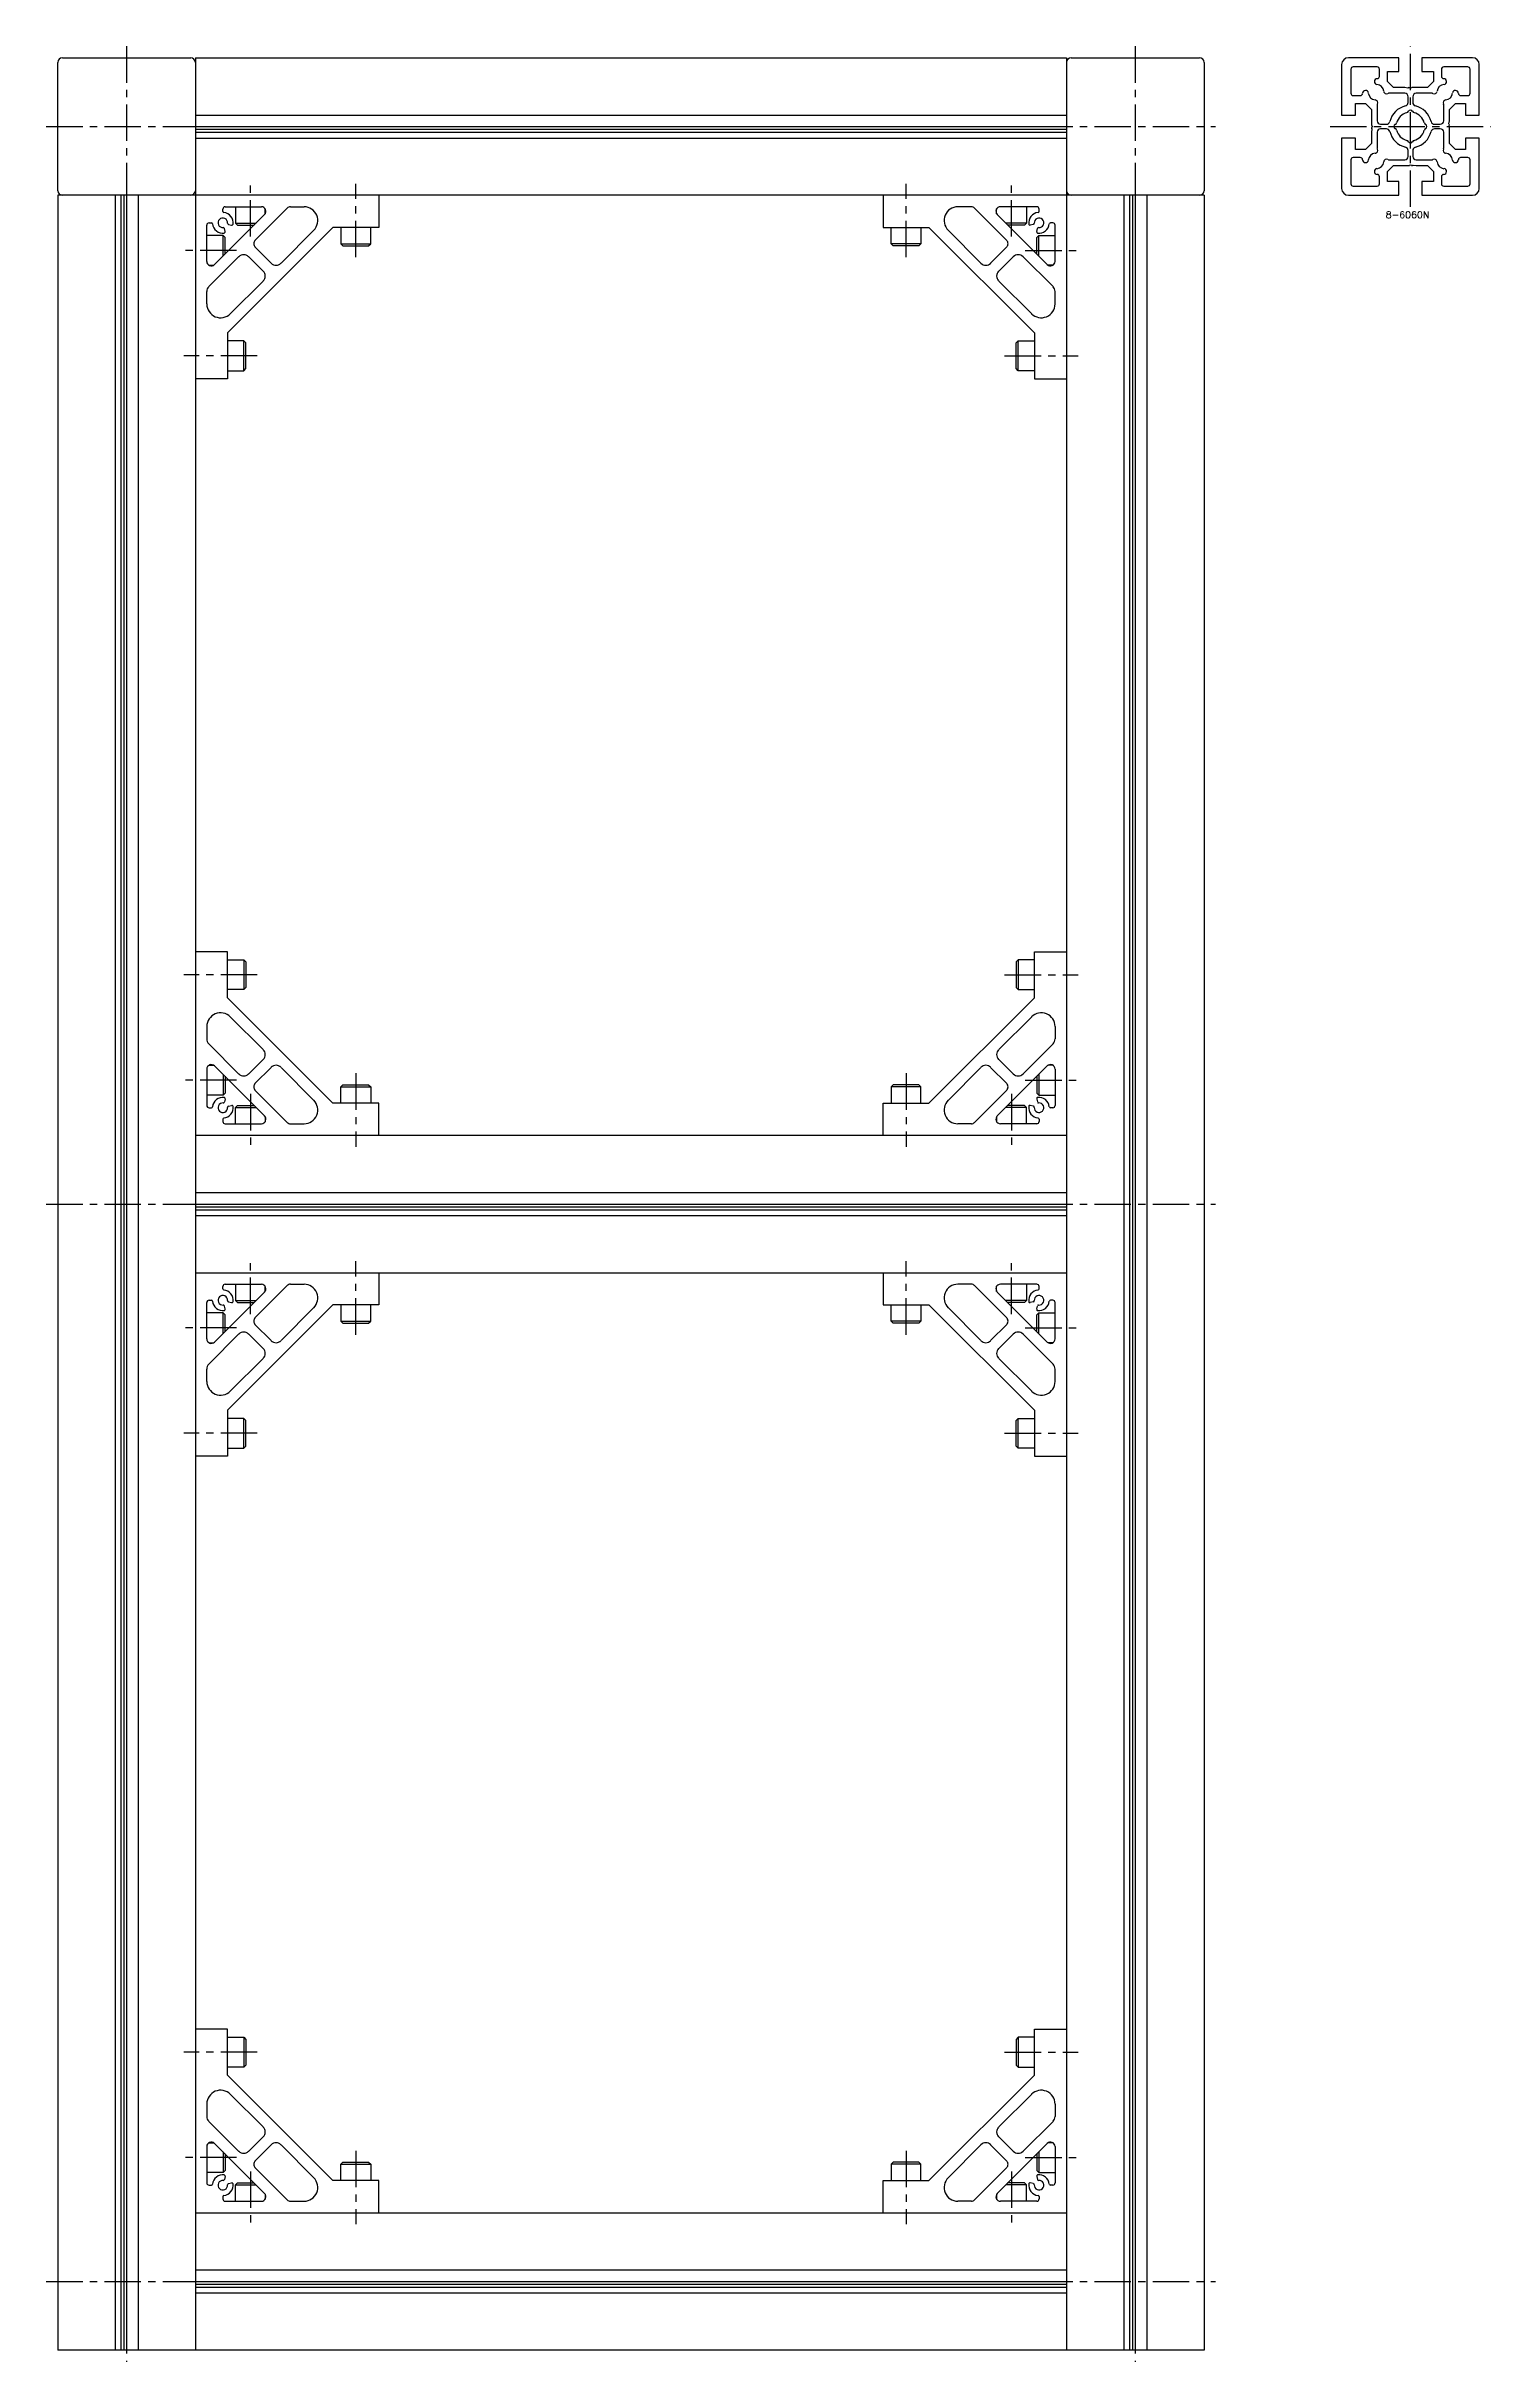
# Model space of a CAD drawing. Extents: x -5 to 1191, y -8 to 1575.
# Drawn here: x 561 to 1191, y 5 to 1015 of the extents above; entities that cross this region are included whole.
import ezdxf

# ---------------------------------------------------------------- set-up
doc = ezdxf.new("R2010")
doc.units = 0
doc.header["$LTSCALE"] = 0.5
doc.linetypes.add('CENTER', pattern=[50.8, 31.75, -6.35, 6.35, -6.35])
for name, color, linetype in [('MSM_CENTER', 1, 'CENTER'), ('MSM_CONTINUOUS', 7, 'CONTINUOUS'), ('MSM_PART_NUMBER', 7, 'CONTINUOUS')]:
    doc.layers.add(name, color=color, linetype=linetype)
doc.styles.get("Standard").update_dxf_attribs({"font": 'txt.shx', "height": 3, "bigfont": 'bigfont.shx'})

# ---------------------------------------------------------------- blocks, each defined once
blk = doc.blocks.new('*U10')
at = {"layer": 'MSM_PART_NUMBER'}
blk.add_text('8-6060N', height=3, dxfattribs=at).set_placement((1145.2, 940))

msp = doc.modelspace()

# ---------------------------------------------------------------- linework, layer by layer
at = {"layer": 'MSM_CENTER'}
for p, q in [((596, 1015), (596, 5)), ((1036, 1015), (1036, 5)), ((1156, 945), (1156, 1015)), ((561, 980), (1071, 980)), ((1121, 980), (1191, 980)), ((650, 932), (650, 955)), ((696, 923), (696, 955)), ((936, 923), (936, 955)), ((982, 932), (982, 955)), ((644, 926), (621, 926)), ((988, 926), (1011, 926)), ((653, 880), (621, 880)), ((979, 880), (1011, 880)), ((653, 610), (621, 610)), ((979, 610), (1011, 610)), ((696, 567), (696, 535)), ((936, 567), (936, 535)), ((644, 564), (621, 564)), ((650, 558), (650, 535)), ((982, 558), (982, 535)), ((988, 564), (1011, 564)), ((561, 510), (1071, 510)), ((650, 462), (650, 485)), ((696, 453), (696, 485)), ((936, 453), (936, 485)), ((982, 462), (982, 485)), ((644, 456), (621, 456)), ((988, 456), (1011, 456)), ((653, 410), (621, 410)), ((979, 410), (1011, 410)), ((653, 140), (621, 140)), ((979, 140), (1011, 140)), ((644, 94), (621, 94)), ((696, 97), (696, 65)), ((936, 97), (936, 65)), ((988, 94), (1011, 94)), ((650, 88), (650, 65)), ((982, 88), (982, 65)), ((561, 40), (1071, 40))]:
    msp.add_line(p, q, dxfattribs=at)
at = {"layer": 'MSM_CONTINUOUS'}
for p, q in [((568, 1010), (624, 1010)), ((626, 1010), (626, 10)), ((626, 1010), (1006, 1010)), ((1006, 1010), (1006, 10)), ((1008, 1010), (1064, 1010)), ((1151, 1010), (1129, 1010)), ((1151, 1004), (1151, 1010)), ((1183, 1010), (1161, 1010)), ((1161, 1010), (1161, 1004)), ((566, 952), (566, 1008)), ((1066, 1008), (1066, 952)), ((1126, 1007), (1126, 985)), ((1130, 1005), (1130, 994.5)), ((1141.5, 1006), (1131, 1006)), ((1142.5, 1001.9), (1142.5, 1005)), ((1146, 999.6), (1146, 1004)), ((1146, 1004), (1151, 1004)), ((1161, 1004), (1166, 1004)), ((1166, 1004), (1166, 999.6)), ((1169.5, 1005), (1169.5, 1001.9)), ((1181, 1006), (1170.5, 1006)), ((1182, 994.5), (1182, 1005)), ((1186, 985), (1186, 1007)), ((1131, 993.5), (1134.1, 993.5)), ((1132, 985), (1132, 990)), ((1132, 990), (1136.4, 990)), ((1136.4, 990), (1139, 987.4)), ((1148.6, 997), (1146, 999.6)), ((1153.5, 994.5), (1146.5, 994.5)), ((1153.5, 997), (1148.6, 997)), ((1154.8, 996.8), (1153.5, 997)), ((1155.1, 996.9), (1154.8, 996.8)), ((1155, 990.5), (1155, 993)), ((1156, 996.7), (1155.6, 996.9)), ((1156.4, 996.9), (1156, 996.7)), ((1163.4, 997), (1156.7, 997)), ((1157, 993), (1157, 990.5)), ((1165.5, 994.5), (1158.5, 994.5)), ((1166, 999.6), (1163.4, 997)), ((1173, 987.4), (1175.6, 990)), ((1175.6, 990), (1180, 990)), ((1177.9, 993.5), (1181, 993.5)), ((1180, 990), (1180, 985)), ((626, 985), (1006, 985)), ((626, 980), (1006, 980)), ((1126, 985), (1132, 985)), ((1139, 987.4), (1139, 980.7)), ((1139.1, 980.4), (1139.3, 980)), ((1139.3, 980), (1139.1, 979.6)), ((1141.5, 989.5), (1141.5, 982.5)), ((1143, 981), (1145.5, 981)), ((1166.5, 981), (1169, 981)), ((1170.5, 982.5), (1170.5, 989.5)), ((1172.7, 980), (1172.9, 980.4)), ((1172.9, 979.6), (1172.7, 980)), ((1172.8, 981.2), (1173, 982.5)), ((1172.9, 980.9), (1172.8, 981.2)), ((1173, 982.5), (1173, 987.4)), ((1180, 985), (1186, 985)), ((626, 978.8), (1006, 978.8)), ((626, 977.5), (1006, 977.5)), ((626, 975), (1006, 975)), ((1132, 975), (1126, 975)), ((1126, 975), (1126, 953)), ((1132, 970), (1132, 975)), ((1136.4, 970), (1132, 970)), ((1139, 972.6), (1136.4, 970)), ((1139.2, 978.8), (1139, 977.5)), ((1139, 977.5), (1139, 972.6)), ((1139.1, 979.1), (1139.2, 978.8)), ((1141.5, 977.5), (1141.5, 970.5)), ((1145.5, 979), (1143, 979)), ((1169, 979), (1166.5, 979)), ((1170.5, 970.5), (1170.5, 977.5)), ((1173, 972.6), (1173, 979.3)), ((1175.6, 970), (1173, 972.6)), ((1180, 970), (1175.6, 970)), ((1186, 975), (1180, 975)), ((1180, 975), (1180, 970)), ((1186, 953), (1186, 975)), ((1130, 965.5), (1130, 955)), ((1134.1, 966.5), (1131, 966.5)), ((1146, 960.4), (1148.6, 963)), ((1146, 956), (1146, 960.4)), ((1146.5, 965.5), (1153.5, 965.5)), ((1148.6, 963), (1155.3, 963)), ((1155, 967), (1155, 969.5)), ((1155.6, 963.1), (1156, 963.3)), ((1156, 963.3), (1156.4, 963.1)), ((1156.9, 963.1), (1157.2, 963.2)), ((1157, 969.5), (1157, 967)), ((1157.2, 963.2), (1158.5, 963)), ((1158.5, 965.5), (1165.5, 965.5)), ((1158.5, 963), (1163.4, 963)), ((1163.4, 963), (1166, 960.4)), ((1166, 960.4), (1166, 956)), ((1181, 966.5), (1177.9, 966.5)), ((1182, 955), (1182, 965.5)), ((1066, 950), (566, 950)), ((566, 950), (566, 10)), ((591, 950), (591, 10)), ((593.5, 950), (593.5, 10)), ((594.8, 950), (594.8, 10)), ((596, 950), (596, 10)), ((601, 950), (601, 10)), ((706, 950), (706, 936)), ((926, 950), (926, 936)), ((1031, 950), (1031, 10)), ((1033.5, 950), (1033.5, 10)), ((1034.8, 950), (1034.8, 10)), ((1036, 950), (1036, 10)), ((1041, 950), (1041, 10)), ((1066, 950), (1066, 10)), ((1129, 950), (1151, 950)), ((1131, 954), (1141.5, 954)), ((1142.5, 955), (1142.5, 958.1)), ((1151, 956), (1146, 956)), ((1151, 950), (1151, 956)), ((1166, 956), (1161, 956)), ((1161, 956), (1161, 950)), ((1161, 950), (1183, 950)), ((1169.5, 958.1), (1169.5, 955)), ((1170.5, 954), (1181, 954)), ((656.2, 941.6), (634.4, 919.8)), ((638, 943), (638, 944)), ((639, 945), (654.8, 945)), ((643.5, 945), (643.5, 937.9)), ((652, 930.3), (666.1, 944.4)), ((656.5, 941.9), (656.5, 944.1)), ((667.5, 945), (673.4, 945)), ((964.5, 945), (958.6, 945)), ((980, 930.3), (965.9, 944.4)), ((975.5, 941.9), (975.5, 944.1)), ((975.8, 941.6), (997.6, 919.8)), ((993, 945), (977.2, 945)), ((988.5, 945), (988.5, 937.9)), ((994, 943), (994, 944)), ((631, 921.2), (631, 937)), ((638.1, 932.5), (631, 932.5)), ((632, 938), (633, 938)), ((639, 931.6), (638.1, 932.5)), ((638.1, 923.5), (638.1, 932.5)), ((639, 934.2), (638.7, 935.5)), ((639, 924.3), (639, 931.6)), ((686, 936), (640, 890)), ((640.5, 937.3), (641.8, 937)), ((643.5, 937.9), (644.4, 937)), ((643.5, 937.9), (652.5, 937.9)), ((644.4, 937), (651.7, 937)), ((677.7, 934.8), (663.4, 920.4)), ((706, 936), (686, 936)), ((689.5, 936), (689.5, 928.9)), ((702.5, 928.9), (702.5, 936)), ((926, 936), (946, 936)), ((929.5, 928.9), (929.5, 936)), ((942.5, 936), (942.5, 928.9)), ((946, 936), (992, 890)), ((954.3, 934.8), (968.6, 920.4)), ((988.5, 937.9), (979.5, 937.9)), ((987.6, 937), (980.3, 937)), ((988.5, 937.9), (987.6, 937)), ((991.5, 937.3), (990.2, 937)), ((993, 934.2), (993.3, 935.5)), ((993, 931.6), (993.9, 932.5)), ((993, 924.3), (993, 931.6)), ((993.9, 932.5), (1001, 932.5)), ((993.9, 923.5), (993.9, 932.5)), ((1000, 938), (999, 938)), ((1001, 921.2), (1001, 937)), ((631.9, 910.2), (645, 923.3)), ((631.9, 919.5), (634.1, 919.5)), ((649.2, 923.3), (655.6, 916.9)), ((659.1, 920.4), (652, 927.5)), ((689.5, 928.9), (690.4, 928)), ((689.5, 928.9), (702.5, 928.9)), ((690.4, 928), (701.6, 928)), ((701.6, 928), (702.5, 928.9)), ((930.4, 928), (929.5, 928.9)), ((942.5, 928.9), (929.5, 928.9)), ((941.6, 928), (930.4, 928)), ((942.5, 928.9), (941.6, 928)), ((972.9, 920.4), (980, 927.5)), ((982.8, 923.3), (976.4, 916.9)), ((1000.1, 910.2), (987, 923.3)), ((1000.1, 919.5), (997.9, 919.5)), ((655.6, 912.6), (641.2, 898.3)), ((976.4, 912.6), (990.8, 898.3)), ((631, 902.6), (631, 908)), ((1001, 902.6), (1001, 908)), ((640, 890), (640, 870)), ((992, 890), (992, 870)), ((647.1, 886.5), (640, 886.5)), ((648, 885.6), (647.1, 886.5)), ((647.1, 873.5), (647.1, 886.5)), ((648, 874.4), (648, 885.6)), ((984, 885.6), (984.9, 886.5)), ((984, 874.4), (984, 885.6)), ((984.9, 886.5), (992, 886.5)), ((984.9, 873.5), (984.9, 886.5)), ((640, 870), (626, 870)), ((640, 873.5), (647.1, 873.5)), ((647.1, 873.5), (648, 874.4)), ((984.9, 873.5), (984, 874.4)), ((992, 873.5), (984.9, 873.5)), ((992, 870), (1006, 870)), ((640, 620), (626, 620)), ((640, 600), (640, 620)), ((640, 616.5), (647.1, 616.5)), ((647.1, 616.5), (648, 615.6)), ((647.1, 616.5), (647.1, 603.5)), ((984.9, 616.5), (984, 615.6)), ((992, 616.5), (984.9, 616.5)), ((984.9, 616.5), (984.9, 603.5)), ((992, 620), (1006, 620)), ((992, 600), (992, 620)), ((648, 615.6), (648, 604.4)), ((984, 615.6), (984, 604.4)), ((647.1, 603.5), (640, 603.5)), ((686, 554), (640, 600)), ((648, 604.4), (647.1, 603.5)), ((946, 554), (992, 600)), ((984, 604.4), (984.9, 603.5)), ((984.9, 603.5), (992, 603.5)), ((631, 587.4), (631, 582)), ((655.6, 577.4), (641.2, 591.7)), ((976.4, 577.4), (990.8, 591.7)), ((1001, 587.4), (1001, 582)), ((631.9, 579.8), (645, 566.7)), ((1000.1, 579.8), (987, 566.7)), ((631, 568.8), (631, 553)), ((631.9, 570.5), (634.1, 570.5)), ((656.2, 548.4), (634.4, 570.2)), ((638.1, 566.5), (638.1, 557.5)), ((639, 565.7), (639, 558.4)), ((649.2, 566.7), (655.6, 573.1)), ((659.1, 569.6), (652, 562.5)), ((677.7, 555.2), (663.4, 569.6)), ((954.3, 555.2), (968.6, 569.6)), ((972.9, 569.6), (980, 562.5)), ((975.8, 548.4), (997.6, 570.2)), ((982.8, 566.7), (976.4, 573.1)), ((993, 565.7), (993, 558.4)), ((993.9, 566.5), (993.9, 557.5)), ((1000.1, 570.5), (997.9, 570.5)), ((1001, 568.8), (1001, 553)), ((638.1, 557.5), (631, 557.5)), ((639, 558.4), (638.1, 557.5)), ((639, 555.8), (638.7, 554.5)), ((652, 559.7), (666.1, 545.6)), ((689.5, 561.1), (690.4, 562)), ((689.5, 554), (689.5, 561.1)), ((689.5, 561.1), (702.5, 561.1)), ((690.4, 562), (701.6, 562)), ((701.6, 562), (702.5, 561.1)), ((702.5, 561.1), (702.5, 554)), ((930.4, 562), (929.5, 561.1)), ((929.5, 561.1), (929.5, 554)), ((942.5, 561.1), (929.5, 561.1)), ((941.6, 562), (930.4, 562)), ((942.5, 561.1), (941.6, 562)), ((942.5, 554), (942.5, 561.1)), ((980, 559.7), (965.9, 545.6)), ((993, 558.4), (993.9, 557.5)), ((993, 555.8), (993.3, 554.5)), ((993.9, 557.5), (1001, 557.5)), ((632, 552), (633, 552)), ((638, 547), (638, 546)), ((640.5, 552.7), (641.8, 553)), ((643.5, 552.1), (644.4, 553)), ((643.5, 545), (643.5, 552.1)), ((643.5, 552.1), (652.5, 552.1)), ((644.4, 553), (651.7, 553)), ((656.5, 548.1), (656.5, 545.9)), ((706, 554), (686, 554)), ((706, 540), (706, 554)), ((926, 554), (946, 554)), ((926, 540), (926, 554)), ((975.5, 548.1), (975.5, 545.9)), ((988.5, 552.1), (979.5, 552.1)), ((987.6, 553), (980.3, 553)), ((988.5, 552.1), (987.6, 553)), ((988.5, 545), (988.5, 552.1)), ((991.5, 552.7), (990.2, 553)), ((994, 547), (994, 546)), ((1000, 552), (999, 552)), ((626, 540), (1006, 540)), ((639, 545), (654.8, 545)), ((667.5, 545), (673.4, 545)), ((964.5, 545), (958.6, 545)), ((993, 545), (977.2, 545)), ((626, 515), (1006, 515)), ((626, 510), (1006, 510)), ((626, 508.8), (1006, 508.8)), ((626, 507.5), (1006, 507.5)), ((626, 505), (1006, 505)), ((626, 480), (1006, 480)), ((639, 475), (654.8, 475)), ((643.5, 475), (643.5, 467.9)), ((667.5, 475), (673.4, 475)), ((706, 480), (706, 466)), ((926, 480), (926, 466)), ((964.5, 475), (958.6, 475)), ((993, 475), (977.2, 475)), ((988.5, 475), (988.5, 467.9)), ((631, 451.2), (631, 467)), ((632, 468), (633, 468)), ((656.2, 471.6), (634.4, 449.8)), ((638, 473), (638, 474)), ((639, 464.2), (638.7, 465.5)), ((686, 466), (640, 420)), ((640.5, 467.3), (641.8, 467)), ((643.5, 467.9), (644.4, 467)), ((643.5, 467.9), (652.5, 467.9)), ((644.4, 467), (651.7, 467)), ((652, 460.3), (666.1, 474.4)), ((656.5, 471.9), (656.5, 474.1)), ((677.7, 464.8), (663.4, 450.4)), ((706, 466), (686, 466)), ((689.5, 466), (689.5, 458.9)), ((702.5, 458.9), (702.5, 466)), ((926, 466), (946, 466)), ((929.5, 458.9), (929.5, 466)), ((942.5, 466), (942.5, 458.9)), ((946, 466), (992, 420)), ((954.3, 464.8), (968.6, 450.4)), ((980, 460.3), (965.9, 474.4)), ((975.5, 471.9), (975.5, 474.1)), ((975.8, 471.6), (997.6, 449.8)), ((988.5, 467.9), (979.5, 467.9)), ((987.6, 467), (980.3, 467)), ((988.5, 467.9), (987.6, 467)), ((991.5, 467.3), (990.2, 467)), ((993, 464.2), (993.3, 465.5)), ((994, 473), (994, 474)), ((1000, 468), (999, 468)), ((1001, 451.2), (1001, 467)), ((638.1, 462.5), (631, 462.5)), ((639, 461.6), (638.1, 462.5)), ((638.1, 453.5), (638.1, 462.5)), ((639, 454.3), (639, 461.6)), ((659.1, 450.4), (652, 457.5)), ((689.5, 458.9), (690.4, 458)), ((689.5, 458.9), (702.5, 458.9)), ((690.4, 458), (701.6, 458)), ((701.6, 458), (702.5, 458.9)), ((930.4, 458), (929.5, 458.9)), ((942.5, 458.9), (929.5, 458.9)), ((941.6, 458), (930.4, 458)), ((942.5, 458.9), (941.6, 458)), ((972.9, 450.4), (980, 457.5)), ((993, 461.6), (993.9, 462.5)), ((993, 454.3), (993, 461.6)), ((993.9, 462.5), (1001, 462.5)), ((993.9, 453.5), (993.9, 462.5)), ((631.9, 440.2), (645, 453.3)), ((631.9, 449.5), (634.1, 449.5)), ((649.2, 453.3), (655.6, 446.9)), ((982.8, 453.3), (976.4, 446.9)), ((1000.1, 440.2), (987, 453.3)), ((1000.1, 449.5), (997.9, 449.5)), ((631, 432.6), (631, 438)), ((655.6, 442.6), (641.2, 428.3)), ((976.4, 442.6), (990.8, 428.3)), ((1001, 432.6), (1001, 438)), ((640, 420), (640, 400)), ((647.1, 416.5), (640, 416.5)), ((648, 415.6), (647.1, 416.5)), ((647.1, 403.5), (647.1, 416.5)), ((648, 404.4), (648, 415.6)), ((984, 415.6), (984.9, 416.5)), ((984, 404.4), (984, 415.6)), ((984.9, 416.5), (992, 416.5)), ((984.9, 403.5), (984.9, 416.5)), ((992, 420), (992, 400)), ((647.1, 403.5), (648, 404.4)), ((984.9, 403.5), (984, 404.4)), ((640, 400), (626, 400)), ((640, 403.5), (647.1, 403.5)), ((992, 403.5), (984.9, 403.5)), ((992, 400), (1006, 400)), ((640, 150), (626, 150)), ((640, 130), (640, 150)), ((640, 146.5), (647.1, 146.5)), ((647.1, 146.5), (648, 145.6)), ((647.1, 146.5), (647.1, 133.5)), ((648, 145.6), (648, 134.4)), ((984.9, 146.5), (984, 145.6)), ((984, 145.6), (984, 134.4)), ((992, 146.5), (984.9, 146.5)), ((984.9, 146.5), (984.9, 133.5)), ((992, 150), (1006, 150)), ((992, 130), (992, 150)), ((647.1, 133.5), (640, 133.5)), ((648, 134.4), (647.1, 133.5)), ((984, 134.4), (984.9, 133.5)), ((984.9, 133.5), (992, 133.5)), ((686, 84), (640, 130)), ((655.6, 107.4), (641.2, 121.7)), ((946, 84), (992, 130)), ((976.4, 107.4), (990.8, 121.7)), ((631, 117.4), (631, 112)), ((1001, 117.4), (1001, 112)), ((631.9, 109.8), (645, 96.7)), ((649.2, 96.7), (655.6, 103.1)), ((982.8, 96.7), (976.4, 103.1)), ((1000.1, 109.8), (987, 96.7)), ((631, 98.8), (631, 83)), ((631.9, 100.5), (634.1, 100.5)), ((656.2, 78.4), (634.4, 100.2)), ((638.1, 96.5), (638.1, 87.5)), ((639, 95.7), (639, 88.4)), ((659.1, 99.6), (652, 92.5)), ((677.7, 85.2), (663.4, 99.6)), ((689.5, 91.1), (690.4, 92)), ((689.5, 84), (689.5, 91.1)), ((689.5, 91.1), (702.5, 91.1)), ((690.4, 92), (701.6, 92)), ((701.6, 92), (702.5, 91.1)), ((702.5, 91.1), (702.5, 84)), ((930.4, 92), (929.5, 91.1)), ((929.5, 91.1), (929.5, 84)), ((942.5, 91.1), (929.5, 91.1)), ((941.6, 92), (930.4, 92)), ((942.5, 91.1), (941.6, 92)), ((942.5, 84), (942.5, 91.1)), ((954.3, 85.2), (968.6, 99.6)), ((972.9, 99.6), (980, 92.5)), ((975.8, 78.4), (997.6, 100.2)), ((993, 95.7), (993, 88.4)), ((993.9, 96.5), (993.9, 87.5)), ((1000.1, 100.5), (997.9, 100.5)), ((1001, 98.8), (1001, 83)), ((638.1, 87.5), (631, 87.5)), ((632, 82), (633, 82)), ((639, 88.4), (638.1, 87.5)), ((639, 85.8), (638.7, 84.5)), ((640.5, 82.7), (641.8, 83)), ((643.5, 82.1), (644.4, 83)), ((643.5, 75), (643.5, 82.1)), ((643.5, 82.1), (652.5, 82.1)), ((644.4, 83), (651.7, 83)), ((652, 89.7), (666.1, 75.6)), ((706, 84), (686, 84)), ((706, 70), (706, 84)), ((926, 84), (946, 84)), ((926, 70), (926, 84)), ((980, 89.7), (965.9, 75.6)), ((988.5, 82.1), (979.5, 82.1)), ((987.6, 83), (980.3, 83)), ((988.5, 82.1), (987.6, 83)), ((988.5, 75), (988.5, 82.1)), ((991.5, 82.7), (990.2, 83)), ((993, 88.4), (993.9, 87.5)), ((993, 85.8), (993.3, 84.5)), ((993.9, 87.5), (1001, 87.5)), ((1000, 82), (999, 82)), ((638, 77), (638, 76)), ((639, 75), (654.8, 75)), ((656.5, 78.1), (656.5, 75.9)), ((667.5, 75), (673.4, 75)), ((964.5, 75), (958.6, 75)), ((975.5, 78.1), (975.5, 75.9)), ((993, 75), (977.2, 75)), ((994, 77), (994, 76)), ((626, 70), (1006, 70)), ((626, 45), (1006, 45)), ((626, 40), (1006, 40)), ((626, 38.8), (1006, 38.8)), ((626, 37.5), (1006, 37.5)), ((626, 35), (1006, 35)), ((1066, 10), (566, 10))]:
    msp.add_line(p, q, dxfattribs=at)
for centre, radius, start, end in [((624, 1008), 2, 0, 90), ((568, 1008), 2, 90, 180), ((1008, 1008), 2, 90, 180), ((1064, 1008), 2, 0, 90), ((1129, 1007), 3, 90, 180), ((1131, 1005), 1, 90, 180), ((1141.5, 999.6), 1.25, 91.0186, 263.3475), ((1141.5, 1005), 1, 0, 90), ((1141.5, 1001.9), 1, 271.0186, 0), ((1170.5, 1005), 1, 90, 180), ((1170.5, 1001.9), 1, 180, 268.9814), ((1170.5, 999.6), 1.25, 276.6525, 88.9814), ((1181, 1005), 1, 0, 90), ((1183, 1007), 3, 0, 90), ((1131, 994.5), 1, 180, 270), ((1134.1, 994.5), 1, 270, 358.9814), ((1136.4, 994.5), 1.25, 6.6525, 178.9814), ((1141, 995), 3.4, 186.6525, 263.3475), ((1140.5, 990.4), 1.25, 331.6424, 83.3475), ((1141, 995), 3.4, 6.6525, 83.3475), ((1145.6, 995.5), 1.25, 186.6525, 298.3576), ((1146.5, 994), 0.5, 90, 118.3576), ((1153.5, 993), 1.5, 0, 90), ((1153.5, 990.5), 1.5, 283.4477, 0), ((1155.3, 996.5), 0.5, 60, 120), ((1156.7, 996.5), 0.5, 90, 120), ((1158.5, 993), 1.5, 90, 180), ((1158.5, 990.5), 1.5, 180, 256.5523), ((1165.5, 994), 0.5, 61.6424, 90), ((1166.4, 995.5), 1.25, 241.6424, 353.3475), ((1171, 995), 3.4, 96.6525, 173.3475), ((1171.5, 990.4), 1.25, 96.6525, 208.3576), ((1171, 995), 3.4, 276.6525, 353.3475), ((1175.6, 994.5), 1.25, 1.0186, 173.3475), ((1177.9, 994.5), 1, 181.0186, 270), ((1181, 994.5), 1, 270, 0), ((1139.5, 980.7), 0.5, 180, 210), ((1142, 989.5), 0.5, 151.6424, 180), ((1143, 982.5), 1.5, 180, 270), ((1145.5, 982.5), 1.5, 270, 346.5523), ((1156, 980), 9.25, 103.4477, 166.5523), ((1149.7, 980), 1, 111.605, 248.395), ((1149, 981.8), 0.95, 291.605, 345.4156), ((1156, 980), 6.25, 104.5844, 165.4156), ((1154.2, 987), 0.95, 284.5844, 338.395), ((1156, 986.2), 1, 21.605, 158.395), ((1157.8, 987), 0.95, 201.605, 255.4156), ((1156, 980), 6.25, 14.5844, 75.4156), ((1156, 980), 9.25, 13.4477, 76.5523), ((1163, 981.8), 0.95, 194.5844, 248.395), ((1162.2, 980), 1, 291.605, 68.395), ((1166.5, 982.5), 1.5, 193.4477, 270), ((1169, 982.5), 1.5, 270, 0), ((1170, 989.5), 0.5, 0, 28.3576), ((1172.5, 980.7), 0.5, 330, 30), ((1139.5, 979.3), 0.5, 150, 210), ((1140.5, 969.6), 1.25, 276.6525, 28.3576), ((1143, 977.5), 1.5, 90, 180), ((1142, 970.5), 0.5, 180, 208.3576), ((1145.5, 977.5), 1.5, 13.4477, 90), ((1156, 980), 9.25, 193.4477, 256.5523), ((1149, 978.2), 0.95, 14.5844, 68.395), ((1156, 980), 6.25, 194.5844, 255.4156), ((1153.5, 969.5), 1.5, 0, 76.5523), ((1154.2, 973), 0.95, 21.605, 75.4156), ((1156, 973.8), 1, 201.605, 338.395), ((1157.8, 973), 0.95, 104.5844, 158.395), ((1158.5, 969.5), 1.5, 103.4477, 180), ((1156, 980), 6.25, 284.5844, 345.4156), ((1156, 980), 9.25, 283.4477, 346.5523), ((1163, 978.2), 0.95, 111.605, 165.4156), ((1166.5, 977.5), 1.5, 90, 166.5523), ((1169, 977.5), 1.5, 0, 90), ((1171.5, 969.6), 1.25, 151.6424, 263.3475), ((1170, 970.5), 0.5, 331.6424, 0), ((1172.5, 979.3), 0.5, 0, 30), ((1131, 965.5), 1, 90, 180), ((1134.1, 965.5), 1, 1.0186, 90), ((1136.4, 965.5), 1.25, 181.0186, 353.3475), ((1141, 965), 3.4, 96.6525, 173.3475), ((1141.5, 960.4), 1.25, 96.6525, 268.9814), ((1141, 965), 3.4, 276.6525, 353.3475), ((1145.6, 964.5), 1.25, 61.6424, 173.3475), ((1146.5, 966), 0.5, 241.6424, 270), ((1153.5, 967), 1.5, 270, 0), ((1155.3, 963.5), 0.5, 270, 300), ((1156.7, 963.5), 0.5, 240, 300), ((1158.5, 967), 1.5, 180, 270), ((1165.5, 966), 0.5, 270, 298.3576), ((1166.4, 964.5), 1.25, 6.6525, 118.3576), ((1171, 965), 3.4, 186.6525, 263.3475), ((1170.5, 960.4), 1.25, 271.0186, 83.3475), ((1171, 965), 3.4, 6.6525, 83.3475), ((1175.6, 965.5), 1.25, 186.6525, 358.9814), ((1177.9, 965.5), 1, 90, 178.9814), ((1181, 965.5), 1, 0, 90), ((568, 952), 2, 180, 270), ((624, 952), 2, 270, 0), ((1008, 952), 2, 180, 270), ((1064, 952), 2, 270, 0), ((1129, 953), 3, 180, 270), ((1131, 955), 1, 180, 270), ((1141.5, 958.1), 1, 0, 88.9814), ((1141.5, 955), 1, 270, 0), ((1170.5, 958.1), 1, 91.0186, 180), ((1170.5, 955), 1, 180, 270), ((1181, 955), 1, 270, 0), ((1183, 953), 3, 270, 0), ((638, 938), 2.1, 356.0869, 273.913), ((639, 944), 1, 90, 180), ((638.5, 943), 0.5, 180, 264.2608), ((638, 938), 4.5, 352.1798, 84.2608), ((654.8, 943), 2, 315, 90), ((667.5, 943), 2, 90, 135), ((673.4, 939), 6, 315, 90), ((958.6, 939), 6, 90, 225), ((964.5, 943), 2, 45, 90), ((977.2, 943), 2, 90, 225), ((994, 938), 4.5, 95.7392, 187.8202), ((994, 938), 2.1, 266.087, 183.9131), ((993, 944), 1, 0, 90), ((993.5, 943), 0.5, 275.7392, 0), ((632, 937), 1, 90, 180), ((633, 937.5), 0.5, 5.7392, 90), ((638, 938), 4.5, 185.7392, 277.819), ((638.2, 935.4), 0.5, 14.9983, 93.9131), ((638.5, 934), 0.5, 277.819, 14.9983), ((640.6, 937.8), 0.5, 176.0869, 254.9983), ((642, 937.5), 0.5, 254.9983, 352.1798), ((653.5, 928.9), 2, 135, 225.0003), ((978.5, 928.9), 2, 314.9997, 45), ((990, 937.5), 0.5, 187.8202, 285.0017), ((991.4, 937.8), 0.5, 285.0017, 3.9131), ((993.5, 934), 0.5, 165.0017, 262.181), ((993.8, 935.4), 0.5, 86.0869, 165.0017), ((994, 938), 4.5, 262.181, 354.2608), ((999, 937.5), 0.5, 90, 174.2608), ((1000, 937), 1, 0, 90), ((633, 921.2), 2, 180, 315), ((647.1, 921.1), 3, 45.0003, 135), ((661.2, 922.5), 3, 225.0003, 315), ((970.8, 922.5), 3, 225, 314.9997), ((984.9, 921.1), 3, 45, 134.9997), ((999, 921.2), 2, 225, 0), ((634, 908), 3, 135, 180), ((653.5, 914.8), 3, 315, 45.0003), ((978.5, 914.8), 3, 134.9997, 225), ((998, 908), 3, 0, 45), ((637, 902.6), 6, 180, 315), ((995, 902.6), 6, 225, 0), ((637, 587.4), 6, 45, 180), ((995, 587.4), 6, 0, 135), ((634, 582), 3, 180, 225), ((653.5, 575.2), 3, 314.9997, 45), ((978.5, 575.2), 3, 135, 225.0003), ((998, 582), 3, 315, 360), ((633, 568.8), 2, 45, 180), ((647.1, 568.9), 3, 225, 314.9997), ((661.2, 567.5), 3, 45, 134.9997), ((970.8, 567.5), 3, 45.0003, 135), ((984.9, 568.9), 3, 225.0003, 315), ((999, 568.8), 2, 0, 135), ((638, 552), 4.5, 82.181, 174.2608), ((638.5, 556), 0.5, 345.0017, 82.181), ((653.5, 561.1), 2, 134.9997, 225), ((978.5, 561.1), 2, 315, 45.0003), ((993.5, 556), 0.5, 97.819, 194.9983), ((994, 552), 4.5, 5.7392, 97.819), ((632, 553), 1, 180, 270), ((633, 552.5), 0.5, 270, 354.2608), ((638, 552), 2.1, 86.087, 3.9131), ((638.5, 547), 0.5, 95.7392, 180), ((639, 546), 1, 180, 270), ((638.2, 554.6), 0.5, 266.0869, 345.0017), ((638, 552), 4.5, 275.7392, 7.8202), ((640.6, 552.2), 0.5, 105.0017, 183.9131), ((642, 552.5), 0.5, 7.8202, 105.0017), ((654.8, 547), 2, 270, 45), ((667.5, 547), 2, 225, 270), ((673.4, 551), 6, 270, 45), ((958.6, 551), 6, 135, 270), ((964.5, 547), 2, 270, 315), ((977.2, 547), 2, 135, 270), ((990, 552.5), 0.5, 74.9983, 172.1798), ((994, 552), 4.5, 172.1798, 264.2608), ((991.4, 552.2), 0.5, 356.0869, 74.9983), ((994, 552), 2.1, 176.0869, 93.913), ((993, 546), 1, 270, 0), ((993.8, 554.6), 0.5, 194.9983, 273.9131), ((993.5, 547), 0.5, 0, 84.2608), ((999, 552.5), 0.5, 185.7392, 270), ((1000, 553), 1, 270, 0), ((639, 474), 1, 90, 180), ((654.8, 473), 2, 315, 90), ((667.5, 473), 2, 90, 135), ((673.4, 469), 6, 315, 90), ((958.6, 469), 6, 90, 225), ((964.5, 473), 2, 45, 90), ((977.2, 473), 2, 90, 225), ((993, 474), 1, 0, 90), ((632, 467), 1, 90, 180), ((633, 467.5), 0.5, 5.7392, 90), ((638, 468), 4.5, 185.7392, 277.819), ((638, 468), 2.1, 356.0869, 273.913), ((638.5, 473), 0.5, 180, 264.2608), ((638.2, 465.4), 0.5, 14.9983, 93.9131), ((638, 468), 4.5, 352.1798, 84.2608), ((640.6, 467.8), 0.5, 176.0869, 254.9983), ((642, 467.5), 0.5, 254.9983, 352.1798), ((994, 468), 4.5, 95.7392, 187.8202), ((990, 467.5), 0.5, 187.8202, 285.0017), ((991.4, 467.8), 0.5, 285.0017, 3.9131), ((994, 468), 2.1, 266.087, 183.9131), ((993.8, 465.4), 0.5, 86.0869, 165.0017), ((994, 468), 4.5, 262.181, 354.2608), ((993.5, 473), 0.5, 275.7392, 0), ((999, 467.5), 0.5, 90, 174.2608), ((1000, 467), 1, 0, 90), ((638.5, 464), 0.5, 277.819, 14.9983), ((653.5, 458.9), 2, 135, 225.0003), ((978.5, 458.9), 2, 314.9997, 45), ((993.5, 464), 0.5, 165.0017, 262.181), ((633, 451.2), 2, 180, 315), ((647.1, 451.1), 3, 45.0003, 135), ((653.5, 444.8), 3, 315, 45.0003), ((661.2, 452.5), 3, 225.0003, 315), ((970.8, 452.5), 3, 225, 314.9997), ((978.5, 444.8), 3, 134.9997, 225), ((984.9, 451.1), 3, 45, 134.9997), ((999, 451.2), 2, 225, 0), ((634, 438), 3, 135, 180), ((998, 438), 3, 0, 45), ((637, 432.6), 6, 180, 315), ((995, 432.6), 6, 225, 0), ((637, 117.4), 6, 45, 180), ((995, 117.4), 6, 0, 135), ((634, 112), 3, 180, 225), ((998, 112), 3, 315, 360), ((653.5, 105.2), 3, 314.9997, 45), ((978.5, 105.2), 3, 135, 225.0003), ((633, 98.8), 2, 45, 180), ((647.1, 98.9), 3, 225, 314.9997), ((653.5, 91.1), 2, 134.9997, 225), ((661.2, 97.5), 3, 45, 134.9997), ((970.8, 97.5), 3, 45.0003, 135), ((978.5, 91.1), 2, 315, 45.0003), ((984.9, 98.9), 3, 225.0003, 315), ((999, 98.8), 2, 0, 135), ((632, 83), 1, 180, 270), ((633, 82.5), 0.5, 270, 354.2608), ((638, 82), 4.5, 82.181, 174.2608), ((638, 82), 2.1, 86.087, 3.9131), ((638.2, 84.6), 0.5, 266.0869, 345.0017), ((638, 82), 4.5, 275.7392, 7.8202), ((638.5, 86), 0.5, 345.0017, 82.181), ((640.6, 82.2), 0.5, 105.0017, 183.9131), ((642, 82.5), 0.5, 7.8202, 105.0017), ((673.4, 81), 6, 270, 45), ((958.6, 81), 6, 135, 270), ((990, 82.5), 0.5, 74.9983, 172.1798), ((994, 82), 4.5, 172.1798, 264.2608), ((991.4, 82.2), 0.5, 356.0869, 74.9983), ((994, 82), 2.1, 176.0869, 93.913), ((993.5, 86), 0.5, 97.819, 194.9983), ((993.8, 84.6), 0.5, 194.9983, 273.9131), ((994, 82), 4.5, 5.7392, 97.819), ((999, 82.5), 0.5, 185.7392, 270), ((1000, 83), 1, 270, 0), ((638.5, 77), 0.5, 95.7392, 180), ((639, 76), 1, 180, 270), ((654.8, 77), 2, 270, 45), ((667.5, 77), 2, 225, 270), ((964.5, 77), 2, 270, 315), ((977.2, 77), 2, 135, 270), ((993, 76), 1, 270, 0), ((993.5, 77), 0.5, 0, 84.2608)]:
    msp.add_arc(centre, radius, start, end, dxfattribs=at)

# ---------------------------------------------------------------- block references
msp.add_blockref('*U10', (0, 0), dxfattribs=at)

doc.saveas('drawing.dxf')
